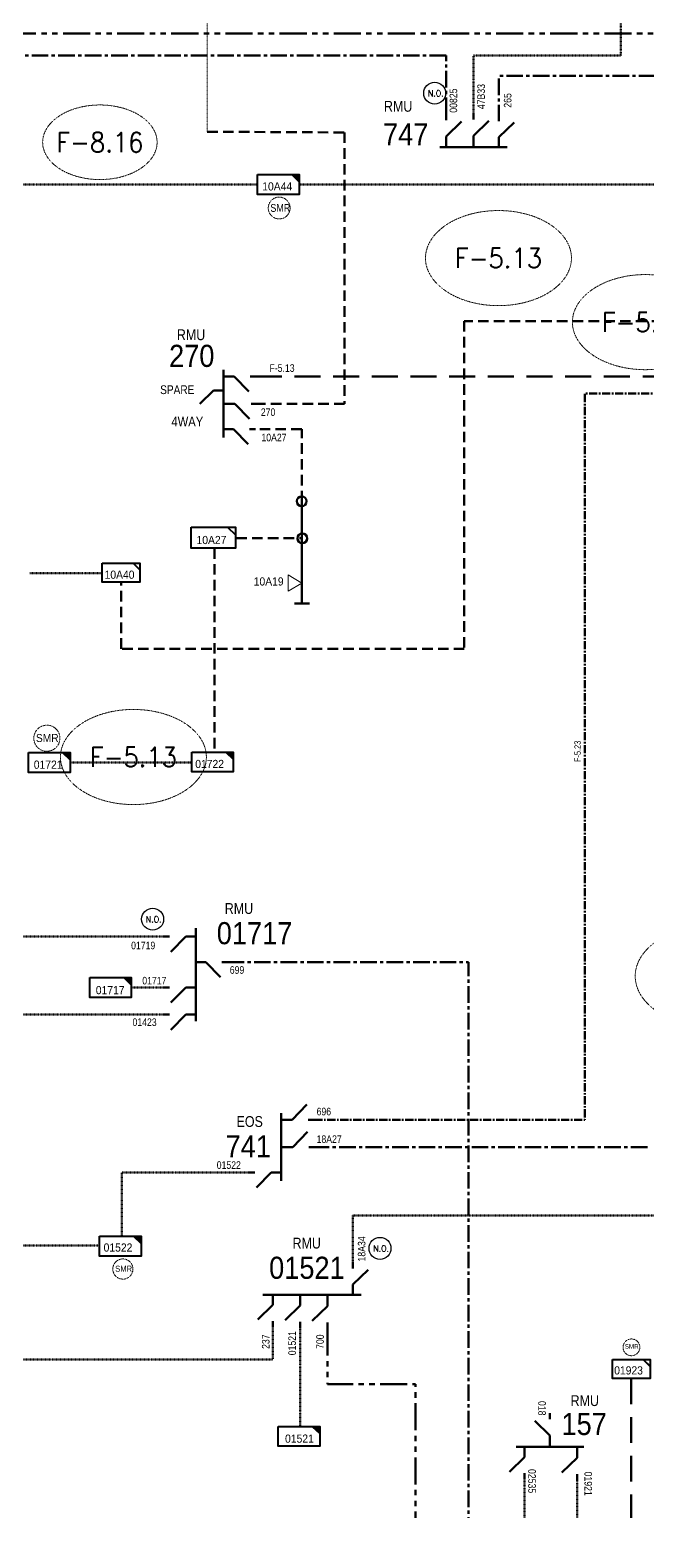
# Model space of a CAD drawing. Header units: metres. Extents: x 65984 to 144644, y -19036 to 23726.
# Drawn here: x 120021 to 120301, y 20476 to 21146 of the extents above; entities that cross this region are included whole.
import ezdxf
from ezdxf.enums import TextEntityAlignment as Align

# ---------------------------------------------------------------- set-up
doc = ezdxf.new("R2010")
doc.units = ezdxf.units.M
doc.header["$MEASUREMENT"] = 0
for name, pattern in [('( Center )', [2, 1.25, -0.25, 0.25, -0.25]), ('( Phantom )', [2.5, 1.25, -0.25, 0.25, -0.25, 0.25, -0.25]), ('DGN Style 3', [0.013877, 0, -0.013877]), ('HIDDEN2', [2381.25, 1587.5, -793.75])]:
    doc.linetypes.add(name, pattern=pattern)
doc.layers.get('0').update_dxf_attribs({"color": 95, "lineweight": 40})
for name, color, linetype, lineweight in [('d_eos', 111, 'Continuous', 40), ('d_eos no', 121, 'Continuous', 40), ('d_switch', 95, 'Continuous', 40), ('d_tf', 1, 'Continuous', 40), ('d_tf no', 6, 'Continuous', 40), ('d_ug cable', 95, 'Continuous', 40), ('d_ug main line', 95, 'Continuous', 40), ('FDR  1  05', 172, 'Continuous', 40), ('FDR  1  16', 234, 'Continuous', 40), ('fedr no', 95, 'Continuous', 40), ('Level 37', 7, 'Continuous', 0), ('O H MAIN FEEDER', 4, 'Continuous', 100), ('SW N O', 114, 'Continuous', 30)]:
    doc.layers.add(name, color=color, linetype=linetype, lineweight=lineweight)
doc.styles.add('Style-Arial', font='arial.ttf')
doc.styles.add('Style-ENGINEERING', font='ENGINEERING.shx')
doc.styles.add('Style-msdefault', font='msdefault.shx')
doc.styles.add('Style-STANDARD', font='STANDARD.shx')

# ---------------------------------------------------------------- blocks, each defined once
blk = doc.blocks.new('TF_8')
at = {"color": 0, "linetype": 'ByBlock', "lineweight": -2}
blk.add_line((6.3, 4.95), (9.9, 1.35), dxfattribs=at)
blk.add_3dface([(-10.1, 4.95), (9.9, 4.95), (9.9, -5.05), (-10.1, -5.05)], dxfattribs=at)
blk = doc.blocks.new('exist.us-1000kva')
at = {"color": 0, "linetype": 'ByBlock', "lineweight": -2, "flags": 128}
blk.add_lwpolyline([(40, 12.9), (32.8, 20), (40, 20)], close=True, dxfattribs=at)
at = {"color": 0, "linetype": 'ByBlock', "lineweight": -2, "extrusion": (0, 0, -1)}
blk.add_solid([(-40, 12.9), (-32.8, 20), (-40, 20)], dxfattribs=at)
at = {"color": 0, "linetype": 'ByBlock', "lineweight": -2, "xscale": 2, "yscale": 2}
blk.add_blockref('TF_8', (20.2, 10.1), dxfattribs=at)
blk = doc.blocks.new('*U965')
at = {"layer": 'SW N O', "color": 3, "ltscale": 0.426762}
blk.add_circle((0, 0), 16.8, dxfattribs=at)
at = {"layer": 'SW N O', "color": 3, "style": 'Style-STANDARD'}
blk.add_text('N.O.', height=9.6, dxfattribs=at).set_placement((1.7, -0.2), align=Align.MIDDLE_CENTER)
blk = doc.blocks.new('TRA1_170')
at = {"layer": 'd_tf', "color": 55, "linetype": 'Continuous', "lineweight": 0, "ltscale": 0.000179837, "flags": 128}
blk.add_lwpolyline([(10, -17), (0, 0), (-10, -17)], close=True, dxfattribs=at)
blk = doc.blocks.new('TRA1_169')
at = {"layer": 'd_tf', "color": 55, "linetype": 'Continuous', "lineweight": 0, "ltscale": 0.000179837, "xscale": 1.000046566207834, "yscale": 1.000046566207834, "zscale": 1.000046566207834, "rotation": 180}
blk.add_blockref('TRA1_170', (0, 0), dxfattribs=at)
blk = doc.blocks.new('*U1671')
at = {"layer": 'FDR  1  05', "color": 18, "linetype": 'Continuous', "lineweight": 40, "flags": 128}
blk.add_lwpolyline([(20, 10), (20, 2.7), (12.8, 10)], close=True, dxfattribs=at)
at = {"layer": 'FDR  1  05', "color": 18, "linetype": 'Continuous', "lineweight": 40, "xscale": 2, "yscale": 2, "rotation": 359.9999999999999}
blk.add_blockref('TF_8', (0.2, 0.1), dxfattribs=at)

msp = doc.modelspace()

# ---------------------------------------------------------------- linework, layer by layer
at = {"layer": 'd_eos', "color": 7, "linetype": 'Continuous', "lineweight": 211, "ltscale": 0.625574}
for p, q in [((120209.77, 21105.16), (120209.77, 21107.93)), ((120209.77, 21097.86), (120216.63, 21104.52)), ((120222.1, 21105.46), (120222.1, 21108.23)), ((120222.1, 21098.17), (120228.96, 21104.83)), ((120233.57, 21104.8), (120233.57, 21107.56)), ((120233.57, 21097.5), (120240.43, 21104.16)), ((120209.77, 21093.31), (120209.77, 21097.86)), ((120222.1, 21093.61), (120222.1, 21098.17)), ((120233.57, 21092.94), (120233.57, 21097.5)), ((120206.77, 21092.94), (120237.37, 21092.94)), ((120108.88, 20992.34), (120108.88, 20961.74)), ((120109.24, 20989.34), (120113.8, 20989.34)), ((120113.8, 20989.34), (120120.46, 20982.48)), ((120121.09, 20989.34), (120123.86, 20989.34)), ((120109.55, 20977.01), (120114.1, 20977.01)), ((120114.1, 20977.01), (120120.76, 20970.14)), ((120121.4, 20977.01), (120124.17, 20977.01)), ((120108.88, 20965.54), (120113.44, 20965.54)), ((120113.44, 20965.54), (120120.1, 20958.68)), ((120120.73, 20965.54), (120123.5, 20965.54)), ((120084.53, 20736.06), (120081.76, 20736.06)), ((120091.83, 20736.06), (120085.17, 20729.2)), ((120096.38, 20736.06), (120091.83, 20736.06)), ((120096.38, 20697.76), (120096.38, 20739.82)), ((120096.38, 20724.56), (120100.94, 20724.56)), ((120100.94, 20724.56), (120107.6, 20717.7)), ((120108.23, 20724.56), (120111, 20724.56)), ((120084.53, 20713.06), (120081.76, 20713.06)), ((120091.83, 20713.06), (120085.16, 20706.2)), ((120096.38, 20713.06), (120091.83, 20713.06)), ((120084.53, 20700.76), (120081.76, 20700.76)), ((120091.83, 20700.76), (120085.16, 20693.89)), ((120096.38, 20700.76), (120091.83, 20700.76)), ((120135.04, 20656.22), (120135.04, 20625.62)), ((120139.96, 20653.22), (120146.62, 20660.08)), ((120135.4, 20653.22), (120139.96, 20653.22)), ((120140.26, 20640.89), (120146.92, 20647.75)), ((120147.26, 20653.22), (120150.02, 20653.22)), ((120135.71, 20640.89), (120140.26, 20640.88)), ((120147.56, 20640.88), (120150.33, 20640.88)), ((120123.19, 20629.41), (120120.42, 20629.41)), ((120130.49, 20629.41), (120123.83, 20622.55)), ((120135.04, 20629.41), (120130.49, 20629.41)), ((120167.47, 20585.99), (120167.47, 20588.76)), ((120167.47, 20578.69), (120174.34, 20585.36)), ((120126.78, 20574.14), (120171.27, 20574.14)), ((120131.34, 20574.1), (120131.34, 20569.55)), ((120143.67, 20573.78), (120143.67, 20569.22)), ((120167.47, 20574.14), (120167.47, 20578.69)), ((120131.34, 20569.55), (120124.47, 20562.89)), ((120143.67, 20569.22), (120136.81, 20562.56)), ((120156, 20568.92), (120149.14, 20562.26)), ((120156, 20573.47), (120156, 20568.92)), ((120131.34, 20562.25), (120131.34, 20559.48)), ((120143.67, 20561.92), (120143.67, 20559.16)), ((120156, 20561.62), (120156, 20558.85)), ((120256.63, 20517.8), (120256.63, 20520.57)), ((120256.63, 20510.51), (120249.77, 20517.17)), ((120256.63, 20505.95), (120256.63, 20510.51)), ((120245.16, 20500.73), (120238.3, 20494.07)), ((120271.97, 20505.29), (120241.37, 20505.29)), ((120245.16, 20505.29), (120245.16, 20500.73)), ((120268.97, 20500.37), (120262.1, 20493.71)), ((120268.97, 20504.93), (120268.97, 20500.37)), ((120245.16, 20493.44), (120245.16, 20490.67)), ((120268.97, 20493.07), (120268.97, 20490.31))]:
    msp.add_line(p, q, dxfattribs=at)
at = {"layer": 'd_eos', "color": 7, "linetype": 'Continuous', "lineweight": 211, "ltscale": 0.563017}
for p, q in [((120098.19, 20976.99), (120104.37, 20982.98)), ((120104.37, 20982.98), (120108.88, 20982.98))]:
    msp.add_line(p, q, dxfattribs=at)
at = {"layer": 'd_ug cable', "color": 55, "linetype": 'DGN Style 3', "lineweight": 13}
msp.add_line((120101.55, 21381.96), (120101.61, 21099.98), dxfattribs=at)
at = {"layer": 'd_ug cable', "color": 55, "linetype": 'HIDDEN2', "lineweight": 158, "ltscale": 0.003}
for p, q in [((120114.73, 20916.17), (120144.46, 20916.17)), ((120104.91, 20911.61), (120104.91, 20819.51))]:
    msp.add_line(p, q, dxfattribs=at)
at = {"layer": 'd_ug cable', "color": 55, "linetype": 'DGN Style 3', "lineweight": 140}
for p, q in [((120039.54, 20814.78), (120094.58, 20814.78)), ((120081.8, 20713.06), (120067.19, 20713.06))]:
    msp.add_line(p, q, dxfattribs=at)
at = {"layer": 'd_ug cable', "color": 206, "linetype": 'DGN Style 3', "lineweight": 100}
msp.add_line((120143.67, 20559.16), (120143.67, 20514.63), dxfattribs=at)
at = {"layer": 'd_ug cable', "color": 211, "linetype": 'DGN Style 3', "lineweight": 100, "flags": 128}
msp.add_lwpolyline([(120288.74, 21297.51), (120288.74, 21134.44), (120222.1, 21134.44), (120222.1, 21108.23)], dxfattribs=at)
at = {"layer": 'd_ug cable', "color": 3, "linetype": 'DGN Style 3', "lineweight": 100, "flags": 128}
msp.add_lwpolyline([(120143.19, 21076.11), (120359.79, 21076.11), (120359.79, 21105.62)], dxfattribs=at)
at = {"layer": 'd_ug cable', "color": 55, "linetype": 'HIDDEN2', "lineweight": 158, "ltscale": 0.003}
for points in [[(120101.61, 21099.98), (120163.74, 21099.64), (120163.74, 20977.01), (120123.94, 20977.01)], [(120144.37, 20932.9), (120144.37, 20965.54), (120123.5, 20965.54)]]:
    msp.add_lwpolyline(points, dxfattribs=at)
at = {"layer": 'd_ug cable', "color": 7, "linetype": 'DGN Style 3', "lineweight": 100, "flags": 128}
msp.add_lwpolyline([(120004, 21076.11), (120124.39, 21076.11)], dxfattribs=at)
at = {"layer": 'd_ug cable', "color": 241, "linetype": 'HIDDEN2', "lineweight": 158, "ltscale": 0.003}
msp.add_lwpolyline([(120336.06, 21014.33), (120217.93, 21014.33), (120217.93, 20866.15), (120062.62, 20866.15), (120062.62, 20896.38)], dxfattribs=at)
at = {"layer": 'd_ug cable', "color": 241, "linetype": 'DGN Style 3', "lineweight": 140, "flags": 128}
msp.add_lwpolyline([(120054.07, 20900.35), (120021.25, 20900.35)], dxfattribs=at)
at = {"layer": 'd_ug cable', "color": 55, "linetype": 'DGN Style 3', "lineweight": 140, "flags": 128}
msp.add_lwpolyline([(120081.76, 20736.06), (119984.35, 20736.06), (119984.35, 20746.24)], dxfattribs=at)
at = {"layer": 'd_ug cable', "color": 214, "linetype": 'DGN Style 3', "lineweight": 100, "flags": 128}
msp.add_lwpolyline([(119953.46, 20683.36), (119953.46, 20700.76), (120081.76, 20700.76)], dxfattribs=at)
at = {"layer": 'd_ug cable', "color": 95, "linetype": 'DGN Style 3', "lineweight": 100, "flags": 128}
for points in [[(120062.94, 20600.57), (120062.94, 20629.41), (120120.42, 20629.41)], [(119980.8, 20596.44), (120052.87, 20596.44)]]:
    msp.add_lwpolyline(points, dxfattribs=at)
at = {"layer": 'd_ug cable', "color": 134, "linetype": 'DGN Style 3', "lineweight": 100, "flags": 128}
msp.add_lwpolyline([(120167.47, 20588.44), (120167.47, 20610.01), (120412.11, 20610.01)], dxfattribs=at)
at = {"layer": 'd_ug cable', "color": 206, "linetype": 'DGN Style 3', "lineweight": 100, "flags": 128}
msp.add_lwpolyline([(120003.44, 20544.84), (120131.34, 20544.84), (120131.34, 20559.48)], dxfattribs=at)
at = {"layer": 'd_ug cable', "color": 55, "linetype": 'DGN Style 3', "lineweight": 100, "flags": 128}
for points in [[(120245.16, 20492.05), (120245.16, 20455.42), (120078.6, 20455.42)], [(120268.97, 20490.31), (120268.97, 20471.45), (120335.36, 20471.45)]]:
    msp.add_lwpolyline(points, dxfattribs=at)
at = {"layer": 'd_ug cable', "color": 2, "linetype": 'DGN Style 3', "lineweight": 13}
for centre, radius in [((120134.15, 21065.47), 4.94), ((120029.02, 20825.74), 5.91), ((120063.41, 20585.75), 4.56)]:
    msp.add_circle(centre, radius, dxfattribs=at)
at = {"layer": 'd_ug cable', "color": 2, "linetype": 'DGN Style 3', "lineweight": 0}
msp.add_circle((120293.54, 20550.35), 3.8, dxfattribs=at)
at = {"layer": 'd_ug main line', "color": 55, "linetype": 'HIDDEN2', "lineweight": 140, "ltscale": 0.00735}
msp.add_line((120123.61, 20989.34), (121258.1, 20989.34), dxfattribs=at)
at = {"layer": 'd_ug main line', "color": 234, "linetype": '( Phantom )', "lineweight": 158, "ltscale": 9.8, "flags": 128}
msp.add_lwpolyline([(119497.34, 21144.44), (121250.47, 21144.44)], dxfattribs=at)
at = {"layer": 'd_ug main line', "color": 95, "linetype": '( Center )', "lineweight": 140, "ltscale": 2.94, "flags": 128}
msp.add_lwpolyline([(120150.02, 20653.22), (120272.41, 20653.22), (120272.42, 20981.65), (121208.23, 20981.65)], dxfattribs=at)
at = {"layer": 'd_ug main line', "color": 206, "linetype": '( Phantom )', "lineweight": 200, "ltscale": 9.8, "flags": 128}
msp.add_lwpolyline([(120156, 20558.85), (120156, 20533.69), (120195.76, 20533.69), (120195.76, 20156.04)], dxfattribs=at)
at = {"layer": 'd_ug main line', "color": 18, "linetype": 'HIDDEN2', "lineweight": 140, "ltscale": 0.00735}
msp.add_lwpolyline([(120293.47, 20536.3), (120293.47, 20424.69), (120285.15, 20424.69)], dxfattribs=at)
at = {"layer": 'FDR  1  16', "color": 1, "linetype": '( Center )', "lineweight": 140, "ltscale": 6}
msp.add_line((120209.77, 21107.93), (120209.77, 21134.44), dxfattribs=at)
at = {"layer": 'FDR  1  16', "color": 1, "linetype": '( Center )', "lineweight": 140, "ltscale": 6, "flags": 128}
msp.add_lwpolyline([(119506.18, 21134.44), (120209.77, 21134.44)], dxfattribs=at)
at = {"layer": 'FDR  1  16', "color": 211, "linetype": '( Center )', "lineweight": 140, "ltscale": 6, "flags": 128}
msp.add_lwpolyline([(120307.19, 21134.44), (120307.19, 21125.17), (120233.57, 21125.17), (120233.57, 21107.56)], dxfattribs=at)
at = {"layer": 'FDR  1  16', "color": 214, "linetype": '( Center )', "lineweight": 158, "ltscale": 6, "flags": 128}
msp.add_lwpolyline([(120110.77, 20724.56), (120219.81, 20724.56), (120219.81, 20167.29), (121078.34, 20167.29), (121078.34, 20344.37)], dxfattribs=at)
at = {"layer": 'FDR  1  16', "color": 95, "linetype": '( Center )', "lineweight": 100, "ltscale": 6, "flags": 128}
msp.add_lwpolyline([(120300.77, 20640.88), (120150.33, 20640.88)], dxfattribs=at)
at = {"layer": 'fedr no', "color": 82, "linetype": 'DGN Style 3', "lineweight": 13, "true_color": 0x1dc70e}
for centre, major_axis in [((120053.01, 21095.2), (25.9, 0)), ((120233.38, 21042.83), (33.02, 0)), ((120299.86, 21013.87), (33.02, 0)), ((120068.18, 20817.25), (33.02, 0)), ((120330.6, 20718.17), (35.33, 0))]:
    msp.add_ellipse(centre, major_axis=major_axis, ratio=0.651175, dxfattribs=at)
at = {"layer": 'O H MAIN FEEDER', "color": 55, "lineweight": 211, "ltscale": 0.488306}
for p, q in [((120144.46, 20932.87), (120144.46, 20886.7)), ((120141.07, 20886.7), (120147.85, 20886.7))]:
    msp.add_line(p, q, dxfattribs=at)
for centre in [(120144.37, 20932.9), (120144.57, 20916.11)]:
    msp.add_circle(centre, 2.21, dxfattribs=at)

# ---------------------------------------------------------------- block references
at = {"layer": 'd_tf', "color": 55, "linetype": 'Continuous', "lineweight": 0, "ltscale": 0.000179837, "xscale": 0.37, "yscale": 0.37, "zscale": 0.37, "rotation": 89.99999999999997}
msp.add_blockref('TRA1_169', (120144.47, 20895.89), dxfattribs=at)
at = {"layer": 'FDR  1  05', "color": 2, "linetype": 'Continuous', "lineweight": 40, "yscale": 0.45, "zscale": 0.4267622666565712, "rotation": 359.9999999999999}
for p, xscale in [((120124.39, 21071.61), 0.4699999999999999), ((120052.87, 20591.57), 0.47)]:
    msp.add_blockref('exist.us-1000kva', p, dxfattribs=dict(at, xscale=xscale))
at = {"layer": 'FDR  1  05', "color": 55, "linetype": 'Continuous', "lineweight": 40, "yscale": 0.95, "zscale": 0.4267622666565712}
msp.add_blockref('TF_8', (120104.49, 20916.41), dxfattribs=at)
at = {"layer": 'FDR  1  05', "color": 241, "linetype": 'Continuous', "lineweight": 40, "xscale": 0.8535245333131425, "yscale": 0.8535245333131425, "zscale": 0.4267622666565712, "rotation": 359.9999999999999}
msp.add_blockref('TF_8', (120062.69, 20900.69), dxfattribs=at)
at = {"layer": 'FDR  1  05', "color": 55, "linetype": 'Continuous', "lineweight": 40, "xscale": 0.47, "yscale": 0.45, "zscale": 0.4267622666565712, "rotation": 359.9999999999999}
for p in [(120020.74, 20810.29), (120094.58, 20810.51), (120048.39, 20708.56)]:
    msp.add_blockref('exist.us-1000kva', p, dxfattribs=at)
at = {"layer": 'FDR  1  05', "color": 18, "linetype": 'Continuous', "lineweight": 40, "xscale": 0.4267622666565712, "yscale": 0.4267622666565712, "zscale": 0.4267622666565712}
msp.add_blockref('*U1671', (120293.46, 20540.57), dxfattribs=at)
at = {"layer": 'FDR  1  05', "color": 206, "linetype": 'Continuous', "lineweight": 40, "xscale": 0.47, "yscale": 0.45, "zscale": 0.4267622666565712, "rotation": 359.9999999999999}
msp.add_blockref('exist.us-1000kva', (120133.73, 20505.63), dxfattribs=at)
at = {"layer": 'SW N O', "color": 3, "xscale": 0.2950694635422144, "yscale": 0.2950694635422144, "zscale": 0.2950694635422144}
for p in [(120204.51, 21117.39), (120076.87, 20743.92), (120179.77, 20595.09)]:
    msp.add_blockref('*U965', p, dxfattribs=at)

# ---------------------------------------------------------------- texts
at = {"layer": 'd_eos no', "color": 7, "linetype": 'Continuous', "lineweight": 140, "style": 'Style-Arial', "width": 0.88}
for s, p in [('747', (120181.15, 21103.74)), ('270', (120084.33, 21003.63)), ('01717', (120105.91, 20742.6)), ('741', (120109.89, 20646.22)), ('01521', (120129.6, 20591.32))]:
    msp.add_text(s, height=10, dxfattribs=at).set_placement(p, align=Align.TOP_LEFT)
msp.add_text('157', height=10, dxfattribs=at).set_placement((120282.41, 20520.71), align=Align.TOP_RIGHT)
at = {"layer": 'd_switch', "color": 1, "linetype": 'Continuous', "lineweight": 30, "style": 'Style-ENGINEERING', "width": 0.857143}
msp.add_text('00825', height=3.43, rotation=90, dxfattribs=at).set_placement((120211.26, 21119.49), align=Align.TOP_RIGHT)
at = {"layer": 'd_switch', "color": 211, "linetype": 'Continuous', "lineweight": 30, "style": 'Style-ENGINEERING', "width": 0.857143}
for s, p in [('47B33', (120223.81, 21121.54)), ('265', (120235.82, 21117.38))]:
    msp.add_text(s, height=3.43, rotation=90, dxfattribs=at).set_placement(p, align=Align.TOP_RIGHT)
at = {"layer": 'd_switch', "color": 1, "linetype": 'Continuous', "lineweight": 30, "style": 'Style-ENGINEERING', "width": 0.857143}
msp.add_text('SMR', height=3.545, rotation=0.00263, dxfattribs=at).set_placement((120130.15, 21067.29), align=Align.TOP_LEFT)
at = {"layer": 'd_switch', "color": 55, "linetype": 'Continuous', "lineweight": 30, "style": 'Style-ENGINEERING', "width": 0.857143}
msp.add_text('F-5.13', height=3.43, rotation=0.00037, dxfattribs=at).set_placement((120141.12, 20994.83), align=Align.TOP_RIGHT)
for s, p in [('270', (120132.42, 20974.88)), ('10A27', (120137.48, 20963.42))]:
    msp.add_text(s, height=3.43, dxfattribs=at).set_placement(p, align=Align.TOP_RIGHT)
at = {"layer": 'd_switch', "color": 95, "linetype": 'Continuous', "lineweight": 30, "style": 'Style-msdefault', "width": 0.857143}
msp.add_text('F-5.23', height=2.92, rotation=90, dxfattribs=at).set_placement((120267.69, 20814.95), align=Align.TOP_LEFT)
at = {"layer": 'd_switch', "color": 214, "linetype": 'Continuous', "lineweight": 30, "style": 'Style-ENGINEERING', "width": 0.857143}
for s, p in [('01719', (120067.14, 20733.75)), ('699', (120111.79, 20722.67)), ('01423', (120067.77, 20699.07))]:
    msp.add_text(s, height=3.43, dxfattribs=at).set_placement(p, align=Align.TOP_LEFT)
msp.add_text('01717', height=3.43, dxfattribs=at).set_placement((120083.14, 20717.86), align=Align.TOP_RIGHT)
at = {"layer": 'd_switch', "color": 95, "linetype": 'Continuous', "lineweight": 30, "style": 'Style-ENGINEERING', "width": 0.857143}
for s, p in [('696', (120151.08, 20658.68)), ('18A27', (120151.08, 20646.19)), ('01522', (120105.88, 20634.48))]:
    msp.add_text(s, height=3.43, dxfattribs=at).set_placement(p, align=Align.TOP_LEFT)
at = {"layer": 'd_switch', "color": 5, "linetype": 'Continuous', "lineweight": 30, "style": 'Style-ENGINEERING', "width": 0.857143}
msp.add_text('18A34', height=3.43, rotation=90, dxfattribs=at).set_placement((120169.74, 20589.17), align=Align.TOP_LEFT)
at = {"layer": 'd_switch', "color": 206, "linetype": 'Continuous', "lineweight": 30, "style": 'Style-ENGINEERING', "width": 0.857143}
for s, p in [('237', (120126.34, 20549.63)), ('01521', (120138.27, 20546.76)), ('700', (120150.92, 20549.62))]:
    msp.add_text(s, height=3.43, rotation=90, dxfattribs=at).set_placement(p, align=Align.TOP_LEFT)
at = {"layer": 'd_switch', "color": 134, "linetype": 'Continuous', "lineweight": 30, "style": 'Style-ENGINEERING', "width": 0.857143}
for s, p in [('018', (120254.83, 20519.53)), ('02535', (120250.28, 20484.39))]:
    msp.add_text(s, height=3.43, rotation=270, dxfattribs=at).set_placement(p, align=Align.TOP_RIGHT)
msp.add_text('01921', height=3.43, rotation=269.99963, dxfattribs=at).set_placement((120275.72, 20494.15), align=Align.TOP_LEFT)
at = {"layer": 'd_tf no', "color": 2, "linetype": 'Continuous', "lineweight": 40, "style": 'Style-msdefault', "width": 0.945946}
for s, p in [('10A44', (120126.48, 21077.09)), ('01522', (120054.7, 20597.33))]:
    msp.add_text(s, height=3.7, dxfattribs=at).set_placement(p, align=Align.TOP_LEFT)
at = {"layer": 'd_tf no', "color": 55, "linetype": 'Continuous', "lineweight": 40, "style": 'Style-msdefault', "width": 0.945946}
for s, p in [('10A27', (120096.74, 20917.22)), ('10A19', (120122.62, 20898.49)), ('01721', (120023.1, 20815.64)), ('01722', (120096.15, 20815.96)), ('01717', (120051.16, 20713.7))]:
    msp.add_text(s, height=3.7, dxfattribs=at).set_placement(p, align=Align.TOP_LEFT)
at = {"layer": 'd_tf no', "color": 241, "linetype": 'Continuous', "lineweight": 40, "style": 'Style-msdefault', "width": 0.945946}
msp.add_text('10A40', height=3.7, dxfattribs=at).set_placement((120055.14, 20901.54), align=Align.TOP_LEFT)
at = {"layer": 'd_tf no', "color": 1, "linetype": 'Continuous', "lineweight": 40, "style": 'Style-msdefault', "width": 0.945946}
for height, p in [(3.655, (120024.08, 20827.68)), (2.734, (120059.92, 20587.25))]:
    msp.add_text('SMR', height=height, dxfattribs=at).set_placement(p, align=Align.TOP_LEFT)
at = {"layer": 'd_tf no', "color": 1, "linetype": 'Continuous', "lineweight": 13, "style": 'Style-msdefault', "width": 0.945946}
msp.add_text('SMR', height=2.053, dxfattribs=at).set_placement((120290.52, 20551.8), align=Align.TOP_LEFT)
at = {"layer": 'd_tf no', "color": 18, "linetype": 'Continuous', "lineweight": 40, "style": 'Style-msdefault', "width": 0.945946}
msp.add_text('01923', height=3.7, dxfattribs=at).set_placement((120285.74, 20541.78), align=Align.TOP_LEFT)
at = {"layer": 'd_tf no', "color": 206, "linetype": 'Continuous', "lineweight": 40, "style": 'Style-msdefault', "width": 0.945946}
msp.add_text('01521', height=3.7, dxfattribs=at).set_placement((120136.81, 20510.93), align=Align.TOP_LEFT)
at = {"layer": 'fedr no', "color": 6, "linetype": 'Continuous', "lineweight": 40, "char_height": 8.852, "attachment_point": 5, "style": 'Style-STANDARD'}
for s, insert in [('F-8.16\\P', (120053.01, 21095.2)), ('F-5.13', (120233.38, 21042.83)), ('F-5.11', (120299.86, 21013.87)), ('F-5.13', (120068.18, 20817.25))]:
    msp.add_mtext(s, dxfattribs=dict(at, insert=insert))
at = {"layer": 'Level 37', "color": 7, "linetype": 'Continuous', "lineweight": 100, "style": 'Style-msdefault', "width": 0.86}
for s, height, p in [('RMU', 4.9, (120194.4, 21113.91)), ('RMU', 4.9, (120100.68, 21010.63)), ('4WAY', 4.41, (120099.76, 20971.13)), ('RMU', 4.9, (120122.37, 20751.2)), ('EOS', 4.9, (120126.76, 20654.9)), ('RMU', 4.9, (120153.03, 20599.91))]:
    msp.add_text(s, height=height, rotation=0.00037, dxfattribs=at).set_placement(p, align=Align.TOP_RIGHT)
at = {"layer": 'Level 37', "color": 2, "linetype": 'Continuous', "lineweight": 100, "style": 'Style-msdefault', "width": 0.86}
msp.add_text('SPARE', height=3.969, rotation=0.00037, dxfattribs=at).set_placement((120095.77, 20985.31), align=Align.TOP_RIGHT)
at = {"layer": 'Level 37', "color": 7, "linetype": 'Continuous', "lineweight": 100, "style": 'Style-msdefault', "width": 0.86}
msp.add_text('RMU', height=4.9, rotation=359.99963, dxfattribs=at).set_placement((120266.02, 20528.71), align=Align.TOP_LEFT)

doc.saveas('drawing.dxf')
